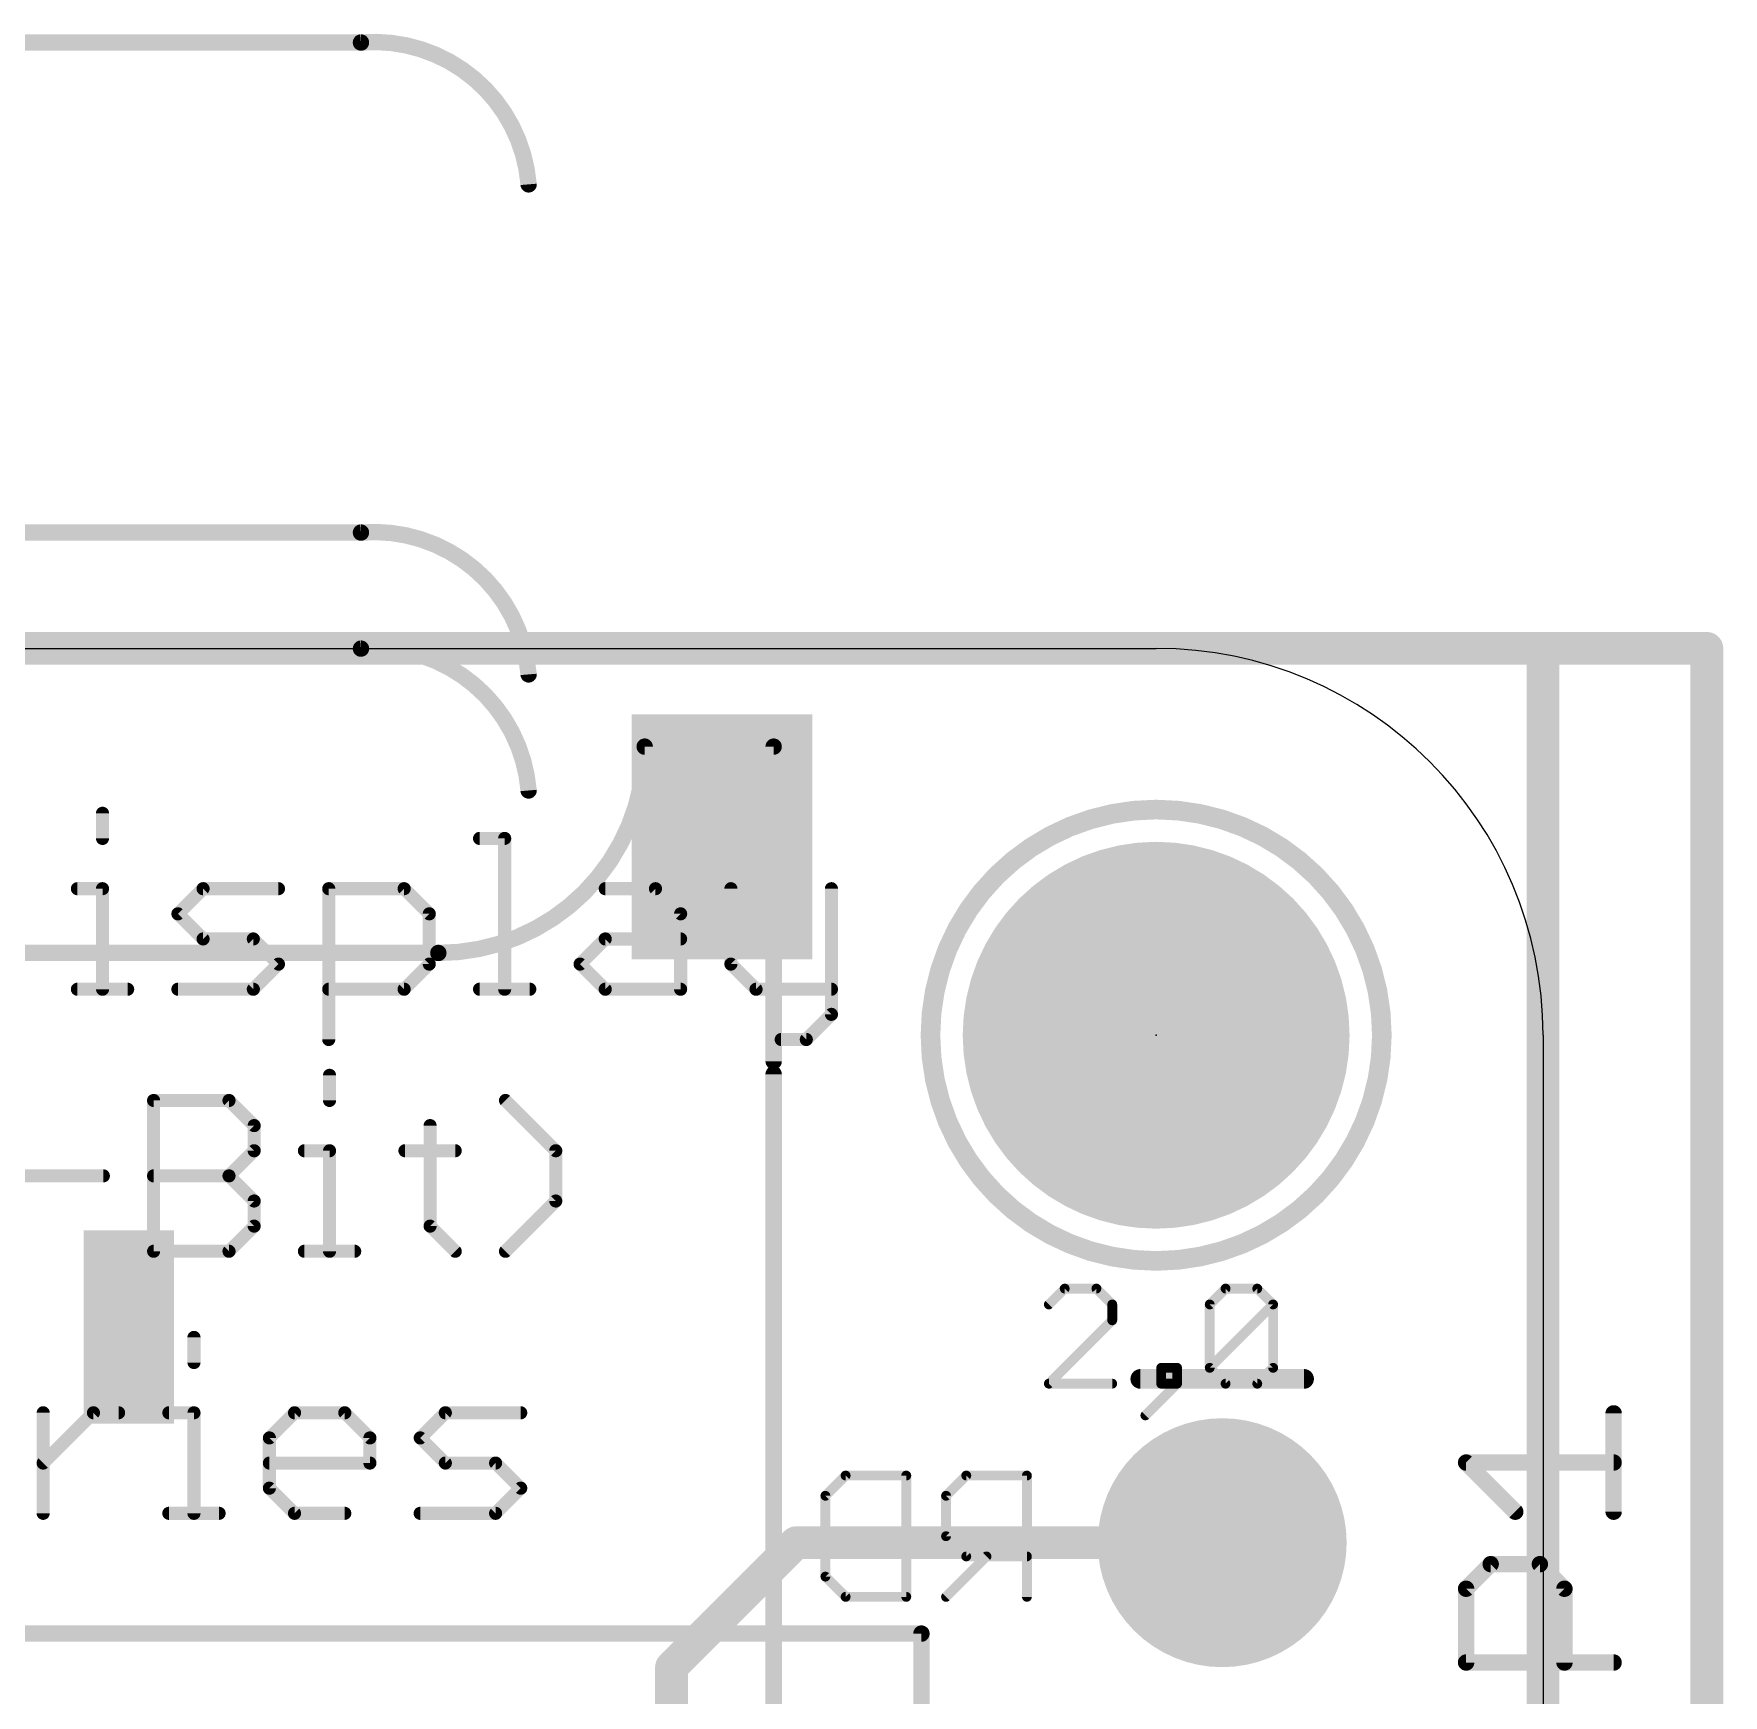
# Model space of a CAD drawing. Extents: x -0.1 to 38.1, y -0.1 to 36.4.
# Drawn here: x 25.03 to 38.13, y 23.53 to 36.42 of the extents above; entities that cross this region are included whole.
import ezdxf

# ---------------------------------------------------------------- set-up
doc = ezdxf.new("R2010")
doc.units = 0
for name, color, linetype in [('1', 12, 'CONTINUOUS'), ('16', 132, 'CONTINUOUS'), ('17', 110, 'CONTINUOUS'), ('20', 53, 'CONTINUOUS'), ('21', 40, 'CONTINUOUS'), ('22', 6, 'CONTINUOUS'), ('23', 53, 'CONTINUOUS'), ('25', 253, 'CONTINUOUS'), ('48', 253, 'CONTINUOUS'), ('51', 253, 'CONTINUOUS'), ('52', 253, 'CONTINUOUS')]:
    doc.layers.add(name, color=color, linetype=linetype)

# ---------------------------------------------------------------- blocks, each defined once
blk = doc.blocks.new('RECT')
blk.add_solid([(-0.5, -0.5), (0.5, -0.5), (-0.5, 0.5), (0.5, 0.5)])
blk = doc.blocks.new('ROUNDP')
at = {"const_width": 0.5}
blk.add_lwpolyline([(0, -0.25, 1), (0, 0.25, 1), (0, -0.25)], format="xyb", dxfattribs=at)

msp = doc.modelspace()

# ---------------------------------------------------------------- linework, layer by layer
at = {"layer": '1', "const_width": 0.254}
for points in [[(0, 31.65), (38, 31.65)], [(38, 31.65), (38, 0)]]:
    msp.add_lwpolyline(points, dxfattribs=at)
at = {"layer": '1', "const_width": 0.127}
for points in [[(38.0635, 31.65, 1), (37.9365, 31.65)], [(38, 31.5865, 1), (38, 31.7135)]]:
    msp.add_lwpolyline(points, format="xyb", dxfattribs=at)
at = {"layer": '16', "const_width": 0.254}
for points in [[(1.27, 31.65), (36.73, 31.65)], [(36.73, 31.65), (36.73, 0)], [(29.972, 23.749), (30.938, 24.715)], [(30.938, 24.715), (34.242, 24.715)], [(29.972, 9.525), (29.972, 23.749)]]:
    msp.add_lwpolyline(points, dxfattribs=at)
at = {"layer": '16', "const_width": 0.127}
for points in [[(36.7935, 31.65, 1), (36.6665, 31.65)], [(36.73, 31.5865, 1), (36.73, 31.7135)], [(30.938, 24.7785, 1), (30.938, 24.6515)], [(30.9829, 24.6701, 1), (30.8931, 24.7599)], [(34.242, 24.6515, 1), (34.242, 24.7785)], [(30.0355, 23.749, 1), (29.9085, 23.749)], [(29.9271, 23.7939, 1), (30.0169, 23.7041)]]:
    msp.add_lwpolyline(points, format="xyb", dxfattribs=at)
at = {"layer": '20'}
for p, q in [((4.27, 31.65), (33.73, 31.65)), ((36.73, 28.65), (36.73, 3))]:
    msp.add_line(p, q, dxfattribs=at)
msp.add_arc((33.73, 28.65), 3, 0, 90, dxfattribs=at)
at = {"layer": '21', "const_width": 0.1016}
for points in [[(25.56, 30.3711), (25.56, 30.1762)], [(28.4835, 30.1762), (28.6784, 30.1762)], [(28.6784, 30.1762), (28.6784, 29.0068)], [(25.3651, 29.7864), (25.56, 29.7864)], [(25.56, 29.7864), (25.56, 29.0068)], [(26.1447, 29.5915), (26.3396, 29.7864)], [(26.3396, 29.7864), (26.9243, 29.7864)], [(27.3141, 28.617), (27.3141, 29.7864)], [(27.3141, 29.7864), (27.8988, 29.7864)], [(27.8988, 29.7864), (28.0937, 29.5915)], [(29.458, 29.7864), (29.8478, 29.7864)], [(29.8478, 29.7864), (30.0427, 29.5915)], [(30.4325, 29.7864), (30.4325, 29.2017)], [(31.2121, 29.7864), (31.2121, 28.8119)], [(26.3396, 29.3966), (26.1447, 29.5915)], [(28.0937, 29.5915), (28.0937, 29.2017)], [(30.0427, 29.5915), (30.0427, 29.0068)], [(26.7294, 29.3966), (26.3396, 29.3966)], [(26.9243, 29.2017), (26.7294, 29.3966)], [(29.2631, 29.2017), (29.458, 29.3966)], [(29.458, 29.3966), (30.0427, 29.3966)], [(26.7294, 29.0068), (26.9243, 29.2017)], [(28.0937, 29.2017), (27.8988, 29.0068)], [(29.458, 29.0068), (29.2631, 29.2017)], [(30.4325, 29.2017), (30.6274, 29.0068)], [(25.3651, 29.0068), (25.7549, 29.0068)], [(26.1447, 29.0068), (26.7294, 29.0068)], [(27.8988, 29.0068), (27.3141, 29.0068)], [(28.4835, 29.0068), (28.8733, 29.0068)], [(30.0427, 29.0068), (29.458, 29.0068)], [(30.6274, 29.0068), (31.2121, 29.0068)], [(31.2121, 28.8119), (31.0172, 28.617)], [(31.0172, 28.617), (30.8223, 28.617)], [(27.3204, 28.3391), (27.3204, 28.1442)], [(25.9562, 26.9748), (25.9562, 28.1442)], [(25.9562, 28.1442), (26.5409, 28.1442)], [(26.5409, 28.1442), (26.7358, 27.9493)], [(29.0745, 27.7544), (28.6847, 28.1442)], [(26.7358, 27.9493), (26.7358, 27.7544)], [(28.1, 27.9493), (28.1, 27.1697)], [(26.7358, 27.7544), (26.5409, 27.5595)], [(27.1256, 27.7544), (27.3204, 27.7544)], [(27.3204, 27.7544), (27.3204, 26.9748)], [(27.9051, 27.7544), (28.2949, 27.7544)], [(29.0745, 27.3646), (29.0745, 27.7544)], [(24.7868, 27.5595), (25.5664, 27.5595)], [(25.9562, 27.5595), (26.5409, 27.5595)], [(26.5409, 27.5595), (26.7358, 27.3646)], [(26.7358, 27.3646), (26.7358, 27.1697)], [(28.6847, 26.9748), (29.0745, 27.3646)], [(26.7358, 27.1697), (26.5409, 26.9748)], [(28.1, 27.1697), (28.2949, 26.9748)], [(26.5409, 26.9748), (25.9562, 26.9748)], [(27.1256, 26.9748), (27.5153, 26.9748)], [(26.2692, 26.3071), (26.2692, 26.1122)], [(25.0999, 24.9428), (25.0999, 25.7224)], [(25.0999, 25.3326), (25.4897, 25.7224)], [(25.4897, 25.7224), (25.6846, 25.7224)], [(26.0744, 25.7224), (26.2692, 25.7224)], [(26.2692, 25.7224), (26.2692, 24.9428)], [(26.8539, 25.5275), (27.0488, 25.7224)], [(27.0488, 25.7224), (27.4386, 25.7224)], [(27.4386, 25.7224), (27.6335, 25.5275)], [(28.0233, 25.5275), (28.2182, 25.7224)], [(28.2182, 25.7224), (28.8029, 25.7224)], [(26.8539, 25.1377), (26.8539, 25.5275)], [(27.6335, 25.5275), (27.6335, 25.3326)], [(28.2182, 25.3326), (28.0233, 25.5275)], [(27.6335, 25.3326), (26.8539, 25.3326)], [(28.608, 25.3326), (28.2182, 25.3326)], [(28.8029, 25.1377), (28.608, 25.3326)], [(27.0488, 24.9428), (26.8539, 25.1377)], [(28.608, 24.9428), (28.8029, 25.1377)], [(26.0744, 24.9428), (26.4641, 24.9428)], [(27.4386, 24.9428), (27.0488, 24.9428)], [(28.0233, 24.9428), (28.608, 24.9428)]]:
    msp.add_lwpolyline(points, dxfattribs=at)
at = {"layer": '21'}
for points, const_width in [([(25.5854, 30.3711, 1), (25.5346, 30.3711)], 0.0508), ([(33.73, 26.9, 1), (33.73, 30.4, 1), (33.73, 26.9)], 0.1524), ([(25.5346, 30.1762, 1), (25.5854, 30.1762)], 0.0508), ([(28.4835, 30.2016, 1), (28.4835, 30.1508)], 0.0508), ([(28.7038, 30.1762, 1), (28.653, 30.1762)], 0.0508), ([(28.6784, 30.1508, 1), (28.6784, 30.2016)], 0.0508), ([(25.3651, 29.8118, 1), (25.3651, 29.761)], 0.0508), ([(25.5854, 29.7864, 1), (25.5346, 29.7864)], 0.0508), ([(25.56, 29.761, 1), (25.56, 29.8118)], 0.0508), ([(26.3396, 29.8118, 1), (26.3396, 29.761)], 0.0508), ([(26.3576, 29.7684, 1), (26.3217, 29.8044)], 0.0508), ([(26.9243, 29.761, 1), (26.9243, 29.8118)], 0.0508), ([(27.3395, 29.7864, 1), (27.2887, 29.7864)], 0.0508), ([(27.3141, 29.8118, 1), (27.3141, 29.761)], 0.0508), ([(27.9168, 29.8044, 1), (27.8809, 29.7684)], 0.0508), ([(27.8988, 29.761, 1), (27.8988, 29.8118)], 0.0508), ([(29.458, 29.8118, 1), (29.458, 29.761)], 0.0508), ([(29.8658, 29.8044, 1), (29.8299, 29.7684)], 0.0508), ([(29.8478, 29.761, 1), (29.8478, 29.8118)], 0.0508), ([(30.4579, 29.7864, 1), (30.4071, 29.7864)], 0.0508), ([(31.2375, 29.7864, 1), (31.1867, 29.7864)], 0.0508), ([(26.1627, 29.6095, 1), (26.1268, 29.5735)], 0.0508), ([(26.1268, 29.6095, 1), (26.1627, 29.5735)], 0.0508), ([(28.1191, 29.5915, 1), (28.0683, 29.5915)], 0.0508), ([(28.0758, 29.5735, 1), (28.1117, 29.6095)], 0.0508), ([(30.0681, 29.5915, 1), (30.0173, 29.5915)], 0.0508), ([(30.0248, 29.5735, 1), (30.0607, 29.6095)], 0.0508), ([(26.3396, 29.422, 1), (26.3396, 29.3712)], 0.0508), ([(26.3217, 29.3786, 1), (26.3576, 29.4146)], 0.0508), ([(26.7474, 29.4146, 1), (26.7115, 29.3786)], 0.0508), ([(26.7294, 29.3712, 1), (26.7294, 29.422)], 0.0508), ([(29.458, 29.422, 1), (29.458, 29.3712)], 0.0508), ([(29.476, 29.3786, 1), (29.4401, 29.4146)], 0.0508), ([(30.0427, 29.3712, 1), (30.0427, 29.422)], 0.0508), ([(26.9423, 29.1837, 1), (26.9064, 29.2197)], 0.0508), ([(26.9064, 29.1837, 1), (26.9423, 29.2197)], 0.0508), ([(28.0683, 29.2017, 1), (28.1191, 29.2017)], 0.0508), ([(28.1117, 29.1837, 1), (28.0758, 29.2197)], 0.0508), ([(29.2811, 29.2197, 1), (29.2452, 29.1837)], 0.0508), ([(29.2452, 29.2197, 1), (29.2811, 29.1837)], 0.0508), ([(30.4505, 29.2197, 1), (30.4146, 29.1837)], 0.0508), ([(30.4071, 29.2017, 1), (30.4579, 29.2017)], 0.0508), ([(25.3651, 29.0322, 1), (25.3651, 28.9814)], 0.0508), ([(25.5346, 29.0068, 1), (25.5854, 29.0068)], 0.0508), ([(25.7549, 28.9814, 1), (25.7549, 29.0322)], 0.0508), ([(26.1447, 29.0322, 1), (26.1447, 28.9814)], 0.0508), ([(26.7115, 29.0248, 1), (26.7474, 28.9888)], 0.0508), ([(26.7294, 28.9814, 1), (26.7294, 29.0322)], 0.0508), ([(27.3141, 29.0322, 1), (27.3141, 28.9814)], 0.0508), ([(27.8809, 29.0248, 1), (27.9168, 28.9888)], 0.0508), ([(27.8988, 28.9814, 1), (27.8988, 29.0322)], 0.0508), ([(28.4835, 29.0322, 1), (28.4835, 28.9814)], 0.0508), ([(28.653, 29.0068, 1), (28.7038, 29.0068)], 0.0508), ([(28.8733, 28.9814, 1), (28.8733, 29.0322)], 0.0508), ([(29.458, 29.0322, 1), (29.458, 28.9814)], 0.0508), ([(29.4401, 28.9888, 1), (29.476, 29.0248)], 0.0508), ([(30.0173, 29.0068, 1), (30.0681, 29.0068)], 0.0508), ([(30.0427, 28.9814, 1), (30.0427, 29.0322)], 0.0508), ([(30.6274, 29.0322, 1), (30.6274, 28.9814)], 0.0508), ([(30.6095, 28.9888, 1), (30.6454, 29.0248)], 0.0508), ([(31.2121, 28.9814, 1), (31.2121, 29.0322)], 0.0508), ([(31.1867, 28.8119, 1), (31.2375, 28.8119)], 0.0508), ([(31.2301, 28.7939, 1), (31.1942, 28.8299)], 0.0508), ([(27.2887, 28.617, 1), (27.3395, 28.617)], 0.0508), ([(30.8223, 28.6424, 1), (30.8223, 28.5916)], 0.0508), ([(30.9993, 28.635, 1), (31.0352, 28.599)], 0.0508), ([(31.0172, 28.5916, 1), (31.0172, 28.6424)], 0.0508), ([(27.3458, 28.3391, 1), (27.295, 28.3391)], 0.0508), ([(25.9816, 28.1442, 1), (25.9308, 28.1442)], 0.0508), ([(25.9562, 28.1696, 1), (25.9562, 28.1188)], 0.0508), ([(26.5588, 28.1622, 1), (26.5229, 28.1262)], 0.0508), ([(26.5409, 28.1188, 1), (26.5409, 28.1696)], 0.0508), ([(27.295, 28.1442, 1), (27.3458, 28.1442)], 0.0508), ([(28.7027, 28.1622, 1), (28.6668, 28.1262)], 0.0508), ([(26.7612, 27.9493, 1), (26.7104, 27.9493)], 0.0508), ([(26.7178, 27.9313, 1), (26.7537, 27.9673)], 0.0508), ([(28.1254, 27.9493, 1), (28.0746, 27.9493)], 0.0508), ([(26.7104, 27.7544, 1), (26.7612, 27.7544)], 0.0508), ([(26.7537, 27.7364, 1), (26.7178, 27.7724)], 0.0508), ([(27.1256, 27.7798, 1), (27.1256, 27.729)], 0.0508), ([(27.3458, 27.7544, 1), (27.295, 27.7544)], 0.0508), ([(27.3204, 27.729, 1), (27.3204, 27.7798)], 0.0508), ([(27.9051, 27.7798, 1), (27.9051, 27.729)], 0.0508), ([(28.2949, 27.729, 1), (28.2949, 27.7798)], 0.0508), ([(29.0999, 27.7544, 1), (29.0491, 27.7544)], 0.0508), ([(29.0566, 27.7364, 1), (29.0925, 27.7724)], 0.0508), ([(25.5664, 27.5341, 1), (25.5664, 27.5849)], 0.0508), ([(25.9562, 27.5849, 1), (25.9562, 27.5341)], 0.0508), ([(26.5588, 27.5775, 1), (26.5229, 27.5415)], 0.0508), ([(26.5229, 27.5775, 1), (26.5588, 27.5415)], 0.0508), ([(26.5409, 27.5341, 1), (26.5409, 27.5849)], 0.0508), ([(26.7612, 27.3646, 1), (26.7104, 27.3646)], 0.0508), ([(26.7178, 27.3466, 1), (26.7537, 27.3826)], 0.0508), ([(29.0491, 27.3646, 1), (29.0999, 27.3646)], 0.0508), ([(29.0925, 27.3466, 1), (29.0566, 27.3826)], 0.0508), ([(26.7104, 27.1697, 1), (26.7612, 27.1697)], 0.0508), ([(26.7537, 27.1517, 1), (26.7178, 27.1877)], 0.0508), ([(28.118, 27.1877, 1), (28.0821, 27.1517)], 0.0508), ([(28.0746, 27.1697, 1), (28.1254, 27.1697)], 0.0508), ([(25.9562, 27.0002, 1), (25.9562, 26.9494)], 0.0508), ([(25.9308, 26.9748, 1), (25.9816, 26.9748)], 0.0508), ([(26.5229, 26.9928, 1), (26.5588, 26.9568)], 0.0508), ([(26.5409, 26.9494, 1), (26.5409, 27.0002)], 0.0508), ([(27.1256, 27.0002, 1), (27.1256, 26.9494)], 0.0508), ([(27.295, 26.9748, 1), (27.3458, 26.9748)], 0.0508), ([(27.5153, 26.9494, 1), (27.5153, 27.0002)], 0.0508), ([(28.277, 26.9568, 1), (28.3129, 26.9928)], 0.0508), ([(28.6668, 26.9928, 1), (28.7027, 26.9568)], 0.0508), ([(26.2946, 26.3071, 1), (26.2438, 26.3071)], 0.0508), ([(26.2438, 26.1122, 1), (26.2946, 26.1122)], 0.0508), ([(25.1253, 25.7224, 1), (25.0745, 25.7224)], 0.0508), ([(25.4897, 25.7478, 1), (25.4897, 25.697)], 0.0508), ([(25.5076, 25.7044, 1), (25.4717, 25.7404)], 0.0508), ([(25.6846, 25.697, 1), (25.6846, 25.7478)], 0.0508), ([(26.0744, 25.7478, 1), (26.0744, 25.697)], 0.0508), ([(26.2946, 25.7224, 1), (26.2438, 25.7224)], 0.0508), ([(26.2692, 25.697, 1), (26.2692, 25.7478)], 0.0508), ([(27.0488, 25.7478, 1), (27.0488, 25.697)], 0.0508), ([(27.0668, 25.7044, 1), (27.0309, 25.7404)], 0.0508), ([(27.4566, 25.7404, 1), (27.4207, 25.7044)], 0.0508), ([(27.4386, 25.697, 1), (27.4386, 25.7478)], 0.0508), ([(28.2182, 25.7478, 1), (28.2182, 25.697)], 0.0508), ([(28.2362, 25.7044, 1), (28.2003, 25.7404)], 0.0508), ([(28.8029, 25.697, 1), (28.8029, 25.7478)], 0.0508), ([(26.8793, 25.5275, 1), (26.8285, 25.5275)], 0.0508), ([(26.836, 25.5455, 1), (26.8719, 25.5095)], 0.0508), ([(27.6589, 25.5275, 1), (27.6081, 25.5275)], 0.0508), ([(27.6156, 25.5095, 1), (27.6515, 25.5455)], 0.0508), ([(28.0413, 25.5455, 1), (28.0054, 25.5095)], 0.0508), ([(28.0054, 25.5455, 1), (28.0413, 25.5095)], 0.0508), ([(25.0819, 25.3506, 1), (25.1178, 25.3146)], 0.0508), ([(26.8539, 25.358, 1), (26.8539, 25.3072)], 0.0508), ([(27.6081, 25.3326, 1), (27.6589, 25.3326)], 0.0508), ([(27.6335, 25.3072, 1), (27.6335, 25.358)], 0.0508), ([(28.2182, 25.358, 1), (28.2182, 25.3072)], 0.0508), ([(28.2003, 25.3146, 1), (28.2362, 25.3506)], 0.0508), ([(28.626, 25.3506, 1), (28.5901, 25.3146)], 0.0508), ([(28.608, 25.3072, 1), (28.608, 25.358)], 0.0508), ([(26.8719, 25.1557, 1), (26.836, 25.1197)], 0.0508), ([(26.8285, 25.1377, 1), (26.8793, 25.1377)], 0.0508), ([(28.8209, 25.1197, 1), (28.785, 25.1557)], 0.0508), ([(28.785, 25.1197, 1), (28.8209, 25.1557)], 0.0508), ([(25.0745, 24.9428, 1), (25.1253, 24.9428)], 0.0508), ([(26.0744, 24.9682, 1), (26.0744, 24.9174)], 0.0508), ([(26.2438, 24.9428, 1), (26.2946, 24.9428)], 0.0508), ([(26.4641, 24.9174, 1), (26.4641, 24.9682)], 0.0508), ([(27.0488, 24.9682, 1), (27.0488, 24.9174)], 0.0508), ([(27.0309, 24.9248, 1), (27.0668, 24.9608)], 0.0508), ([(27.4386, 24.9174, 1), (27.4386, 24.9682)], 0.0508), ([(28.0233, 24.9682, 1), (28.0233, 24.9174)], 0.0508), ([(28.5901, 24.9608, 1), (28.626, 24.9248)], 0.0508), ([(28.608, 24.9174, 1), (28.608, 24.9682)], 0.0508)]:
    msp.add_lwpolyline(points, format="xyb", dxfattribs=dict(at, const_width=const_width))
at = {"layer": '22'}
for points, const_width in [([(18.464, 29.288), (28.164, 29.288)], 0.127), ([(30.764, 28.348), (30.764, 15.788)], 0.127), ([(31.1653, 25.0789), (31.3221, 25.2357)], 0.0762), ([(31.3221, 25.2357), (31.7924, 25.2357)], 0.0762), ([(31.7924, 25.2357), (31.7924, 24.2951)], 0.0762), ([(32.2576, 25.2357), (32.1008, 25.0789)], 0.0762), ([(32.7279, 25.2357), (32.2576, 25.2357)], 0.0762), ([(32.7279, 24.2951), (32.7279, 25.2357)], 0.0762), ([(31.1653, 24.4519), (31.1653, 25.0789)], 0.0762), ([(32.1008, 25.0789), (32.1008, 24.7654)], 0.0762), ([(32.1008, 24.7654), (32.2576, 24.6086)], 0.0762), ([(32.4144, 24.6086), (32.1008, 24.2951)], 0.0762), ([(32.2576, 24.6086), (32.7279, 24.6086)], 0.0762), ([(31.3221, 24.2951), (31.1653, 24.4519)], 0.0762), ([(31.7924, 24.2951), (31.3221, 24.2951)], 0.0762)]:
    msp.add_lwpolyline(points, dxfattribs=dict(at, const_width=const_width))
for points, const_width in [([(28.164, 29.2563, 1), (28.164, 29.3197)], 0.0635), ([(30.7958, 28.348, 1), (30.7323, 28.348)], 0.0635), ([(31.3221, 25.2548, 1), (31.3221, 25.2167)], 0.0381), ([(31.3356, 25.2222, 1), (31.3086, 25.2492)], 0.0381), ([(31.8114, 25.2357, 1), (31.7733, 25.2357)], 0.0381), ([(31.7924, 25.2167, 1), (31.7924, 25.2548)], 0.0381), ([(32.2576, 25.2548, 1), (32.2576, 25.2167)], 0.0381), ([(32.2711, 25.2222, 1), (32.2441, 25.2492)], 0.0381), ([(32.7469, 25.2357, 1), (32.7088, 25.2357)], 0.0381), ([(32.7279, 25.2167, 1), (32.7279, 25.2548)], 0.0381), ([(31.1518, 25.0924, 1), (31.1788, 25.0655)], 0.0381), ([(31.1844, 25.0789, 1), (31.1463, 25.0789)], 0.0381), ([(32.1199, 25.0789, 1), (32.0818, 25.0789)], 0.0381), ([(32.0874, 25.0924, 1), (32.1143, 25.0655)], 0.0381), ([(32.1143, 24.7789, 1), (32.0874, 24.7519)], 0.0381), ([(32.0818, 24.7654, 1), (32.1199, 24.7654)], 0.0381), ([(32.2576, 24.6277, 1), (32.2576, 24.5896)], 0.0381), ([(32.2441, 24.5952, 1), (32.2711, 24.6221)], 0.0381), ([(32.4278, 24.5952, 1), (32.4009, 24.6221)], 0.0381), ([(32.7279, 24.5896, 1), (32.7279, 24.6277)], 0.0381), ([(31.1788, 24.4653, 1), (31.1518, 24.4384)], 0.0381), ([(31.1463, 24.4519, 1), (31.1844, 24.4519)], 0.0381), ([(31.3221, 24.3142, 1), (31.3221, 24.2761)], 0.0381), ([(31.3086, 24.2816, 1), (31.3356, 24.3086)], 0.0381), ([(31.7733, 24.2951, 1), (31.8114, 24.2951)], 0.0381), ([(31.7924, 24.2761, 1), (31.7924, 24.3142)], 0.0381), ([(32.0874, 24.3086, 1), (32.1143, 24.2816)], 0.0381), ([(32.7088, 24.2951, 1), (32.7469, 24.2951)], 0.0381)]:
    msp.add_lwpolyline(points, format="xyb", dxfattribs=dict(at, const_width=const_width))
at = {"layer": '23'}
msp.add_point((33.73, 28.65), dxfattribs=at)
at = {"layer": '25', "const_width": 0.127}
for points in [[(37.2773, 24.9553), (37.2773, 25.7179)], [(36.5147, 24.9553), (36.1333, 25.3366)], [(36.1333, 25.3366), (37.2773, 25.3366)], [(36.1333, 24.3579), (36.324, 24.5486)], [(36.324, 24.5486), (36.7053, 24.5486)], [(36.7053, 24.5486), (36.896, 24.3579)], [(36.1333, 23.7859), (36.1333, 24.3579)], [(36.896, 24.3579), (36.896, 23.7859)], [(37.2773, 23.7859), (36.1333, 23.7859)]]:
    msp.add_lwpolyline(points, dxfattribs=at)
at = {"layer": '25', "const_width": 0.0635}
for points in [[(37.3091, 25.7179, 1), (37.2456, 25.7179)], [(36.1333, 25.3684, 1), (36.1333, 25.3049)], [(36.1558, 25.3591, 1), (36.1109, 25.3142)], [(37.2773, 25.3049, 1), (37.2773, 25.3684)], [(36.4922, 24.9328, 1), (36.5371, 24.9777)], [(37.2456, 24.9553, 1), (37.3091, 24.9553)], [(36.324, 24.5803, 1), (36.324, 24.5168)], [(36.3464, 24.5261, 1), (36.3015, 24.571)], [(36.7278, 24.571, 1), (36.6829, 24.5261)], [(36.7053, 24.5168, 1), (36.7053, 24.5803)], [(36.1651, 24.3579, 1), (36.1016, 24.3579)], [(36.1109, 24.3803, 1), (36.1558, 24.3354)], [(36.9277, 24.3579, 1), (36.8642, 24.3579)], [(36.8735, 24.3354, 1), (36.9184, 24.3803)], [(36.1333, 23.8177, 1), (36.1333, 23.7542)], [(37.2773, 23.7542, 1), (37.2773, 23.8177)], [(36.1016, 23.7859, 1), (36.1651, 23.7859)], [(36.8642, 23.7859, 1), (36.9277, 23.7859)]]:
    msp.add_lwpolyline(points, format="xyb", dxfattribs=at)
at = {"layer": '48', "const_width": 0.0762}
for points in [[(33.021, 26.6853), (32.8981, 26.5625)], [(33.2667, 26.6853), (33.021, 26.6853)], [(33.3896, 26.5625), (33.2667, 26.6853)], [(33.3896, 26.4396), (33.3896, 26.5625)], [(34.1455, 26.5625), (34.2683, 26.6853)], [(34.1455, 26.071), (34.1455, 26.5625)], [(34.1455, 26.071), (34.6369, 26.5625)], [(34.2683, 26.6853), (34.5141, 26.6853)], [(34.5141, 26.6853), (34.6369, 26.5625)], [(34.6369, 26.5625), (34.6369, 26.071)], [(32.8981, 25.9481), (33.3896, 26.4396)], [(33.8923, 26.071), (33.7694, 26.071)], [(33.7694, 26.071), (33.7694, 25.9481)], [(33.8923, 25.9481), (33.8923, 26.071)], [(34.2683, 25.9481), (34.1455, 26.071)], [(34.6369, 26.071), (34.5141, 25.9481)], [(33.3896, 25.9481), (32.8981, 25.9481)], [(33.6465, 25.7024), (33.8923, 25.9481)], [(33.7694, 25.9481), (33.8923, 25.9481)], [(34.5141, 25.9481), (34.2683, 25.9481)]]:
    msp.add_lwpolyline(points, dxfattribs=at)
at = {"layer": '48', "const_width": 0.0381}
for points in [[(32.8846, 26.5759, 1), (32.9116, 26.549)], [(33.021, 26.7044, 1), (33.021, 26.6663)], [(33.0344, 26.6719, 1), (33.0075, 26.6988)], [(33.2802, 26.6988, 1), (33.2532, 26.6719)], [(33.2667, 26.6663, 1), (33.2667, 26.7044)], [(33.4086, 26.5625, 1), (33.3705, 26.5625)], [(33.3761, 26.549, 1), (33.4031, 26.5759)], [(34.1645, 26.5625, 1), (34.1264, 26.5625)], [(34.132, 26.5759, 1), (34.1589, 26.549)], [(34.2683, 26.7044, 1), (34.2683, 26.6663)], [(34.2818, 26.6719, 1), (34.2549, 26.6988)], [(34.5275, 26.6988, 1), (34.5006, 26.6719)], [(34.5141, 26.6663, 1), (34.5141, 26.7044)], [(34.656, 26.5625, 1), (34.6179, 26.5625)], [(34.6504, 26.549, 1), (34.6235, 26.5759)], [(34.6235, 26.549, 1), (34.6504, 26.5759)], [(33.4031, 26.4261, 1), (33.3761, 26.4531)], [(33.3705, 26.4396, 1), (33.4086, 26.4396)], [(33.7884, 26.071, 1), (33.7503, 26.071)], [(33.7694, 26.09, 1), (33.7694, 26.0519)], [(33.9113, 26.071, 1), (33.8732, 26.071)], [(33.8923, 26.0519, 1), (33.8923, 26.09)], [(34.1264, 26.071, 1), (34.1645, 26.071)], [(34.1589, 26.0844, 1), (34.132, 26.0575)], [(34.132, 26.0844, 1), (34.1589, 26.0575)], [(34.6179, 26.071, 1), (34.656, 26.071)], [(34.6504, 26.0575, 1), (34.6235, 26.0844)], [(32.8981, 25.9672, 1), (32.8981, 25.9291)], [(32.8846, 25.9616, 1), (32.9116, 25.9346)], [(33.3896, 25.9291, 1), (33.3896, 25.9672)], [(33.7694, 25.9672, 1), (33.7694, 25.9291)], [(33.7503, 25.9481, 1), (33.7884, 25.9481)], [(33.8732, 25.9481, 1), (33.9113, 25.9481)], [(33.9057, 25.9346, 1), (33.8788, 25.9616)], [(33.8923, 25.9291, 1), (33.8923, 25.9672)], [(34.2683, 25.9672, 1), (34.2683, 25.9291)], [(34.2549, 25.9346, 1), (34.2818, 25.9616)], [(34.5006, 25.9616, 1), (34.5275, 25.9346)], [(34.5141, 25.9291, 1), (34.5141, 25.9672)], [(33.633, 25.7158, 1), (33.66, 25.6889)]]:
    msp.add_lwpolyline(points, format="xyb", dxfattribs=at)
at = {"layer": '51'}
for points, const_width in [([(34.877, 25.985), (33.607, 25.985)], 0.1524), ([(6.2, 24.01), (31.91, 24.01)], 0.127), ([(31.91, 1.81), (31.91, 24.01)], 0.127)]:
    msp.add_lwpolyline(points, dxfattribs=dict(at, const_width=const_width))
for points, const_width in [([(33.607, 26.0231, 1), (33.607, 25.9469)], 0.0762), ([(34.877, 25.9469, 1), (34.877, 26.0231)], 0.0762), ([(31.9417, 24.01, 1), (31.8783, 24.01)], 0.0635), ([(31.91, 23.9783, 1), (31.91, 24.0418)], 0.0635)]:
    msp.add_lwpolyline(points, format="xyb", dxfattribs=dict(at, const_width=const_width))
at = {"layer": '52', "const_width": 0.127}
for points in [[(18.364, 36.348), (27.564, 36.348)], [(18.364, 32.548), (27.564, 32.548)], [(18.364, 31.648), (27.564, 31.648)], [(29.764, 30.888), (30.764, 30.888)], [(30.764, 28.448), (30.764, 30.888)]]:
    msp.add_lwpolyline(points, dxfattribs=at)
at = {"layer": '52'}
for points, const_width in [([(28.864, 35.248, 0.4142), (27.564, 36.348)], 0.127), ([(27.5614, 36.3796, 1), (27.5666, 36.3164)], 0.0635), ([(27.564, 36.3162, 1), (27.564, 36.3798)], 0.0635), ([(28.8324, 35.2454, 1), (28.8956, 35.2506)], 0.0635), ([(28.864, 31.448, 0.4142), (27.564, 32.548)], 0.127), ([(27.5614, 32.5796, 1), (27.5666, 32.5164)], 0.0635), ([(27.564, 32.5162, 1), (27.564, 32.5798)], 0.0635), ([(28.864, 30.548, 0.4142), (27.564, 31.648)], 0.127), ([(27.5614, 31.6796, 1), (27.5666, 31.6164)], 0.0635), ([(27.564, 31.6163, 1), (27.564, 31.6798)], 0.0635), ([(28.8324, 31.4454, 1), (28.8956, 31.4506)], 0.0635), ([(28.164, 29.288, 0.4142), (29.764, 30.888)], 0.127), ([(29.764, 30.9198, 1), (29.764, 30.8563)], 0.0635), ([(29.7958, 30.888, 1), (29.7323, 30.888)], 0.0635), ([(30.7958, 30.888, 1), (30.7323, 30.888)], 0.0635), ([(30.764, 30.8563, 1), (30.764, 30.9198)], 0.0635), ([(28.8324, 30.5454, 1), (28.8956, 30.5506)], 0.0635), ([(28.164, 29.3197, 1), (28.164, 29.2563)], 0.0635), ([(30.7323, 28.448, 1), (30.7958, 28.448)], 0.0635)]:
    msp.add_lwpolyline(points, format="xyb", dxfattribs=dict(at, const_width=const_width))

# ---------------------------------------------------------------- block references
at = {"layer": '16'}
for p, xscale, yscale in [((30.364, 30.188), 1.4, 1.9), ((25.764, 26.388), 0.7, 1.5)]:
    msp.add_blockref('RECT', p, dxfattribs=dict(at, xscale=xscale, yscale=yscale))
at = {"layer": '17'}
for p, xscale, yscale in [((33.73, 28.65), 3, 3), ((33.73, 28.65), 3, 3), ((34.242, 24.715), 1.9304, 1.9304), ((34.242, 24.715), 1.9304, 1.9304)]:
    msp.add_blockref('ROUNDP', p, dxfattribs=dict(at, xscale=xscale, yscale=yscale))
at = {"layer": '51', "xscale": 0.508, "yscale": 0.508, "rotation": 270}
msp.add_blockref('RECT', (34.242, 24.715), dxfattribs=at)

doc.saveas('drawing.dxf')
